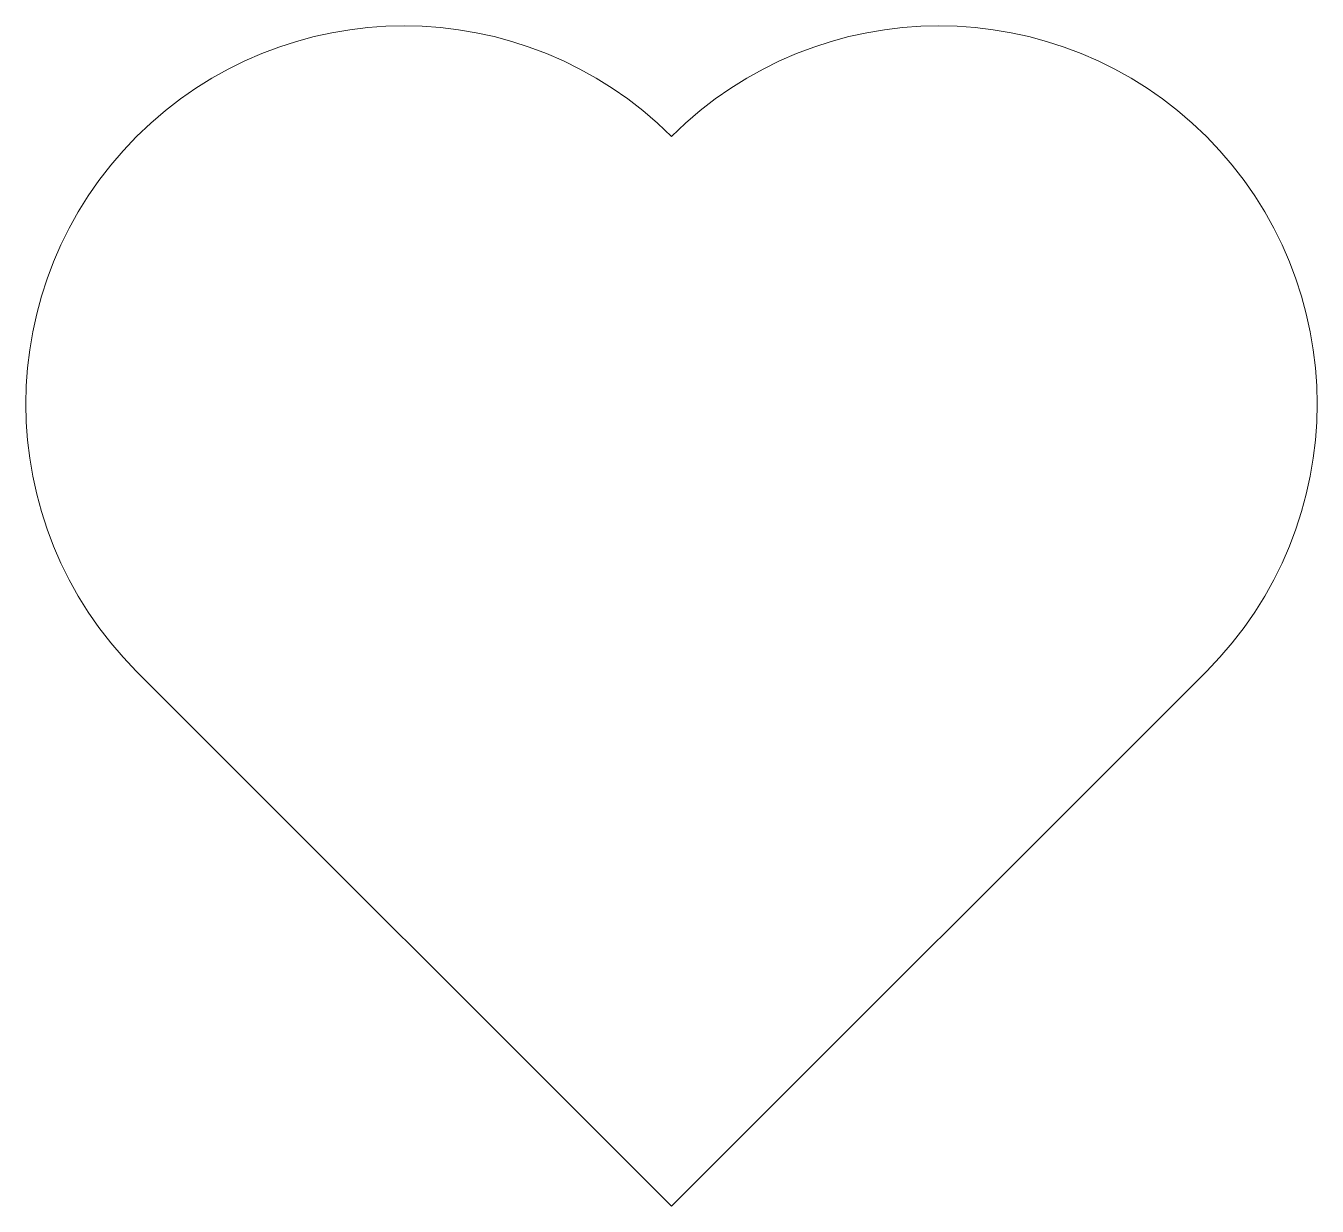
# Model space of a CAD drawing. Header units: millimetres. Extents: x -0.51 to 0.51, y -0.48 to 0.46.
import ezdxf

# ---------------------------------------------------------------- set-up
doc = ezdxf.new("R2010")
doc.units = ezdxf.units.MM
doc.layers.get('0').update_dxf_attribs({"linetype": 'CONTINUOUS', "lineweight": 0, "true_color": 0x000000})

msp = doc.modelspace()

# ---------------------------------------------------------------- linework, layer by layer
for p, q in [((-0.4243, -0.0524), (0, -0.4767)), ((0, -0.4767), (0.4243, -0.0524))]:
    msp.add_line(p, q)
for centre, start, end in [((-0.2121, 0.1597), 45, 225), ((0.2121, 0.1597), 315, 135)]:
    msp.add_arc(centre, 0.3, start, end)

doc.saveas('drawing.dxf')
